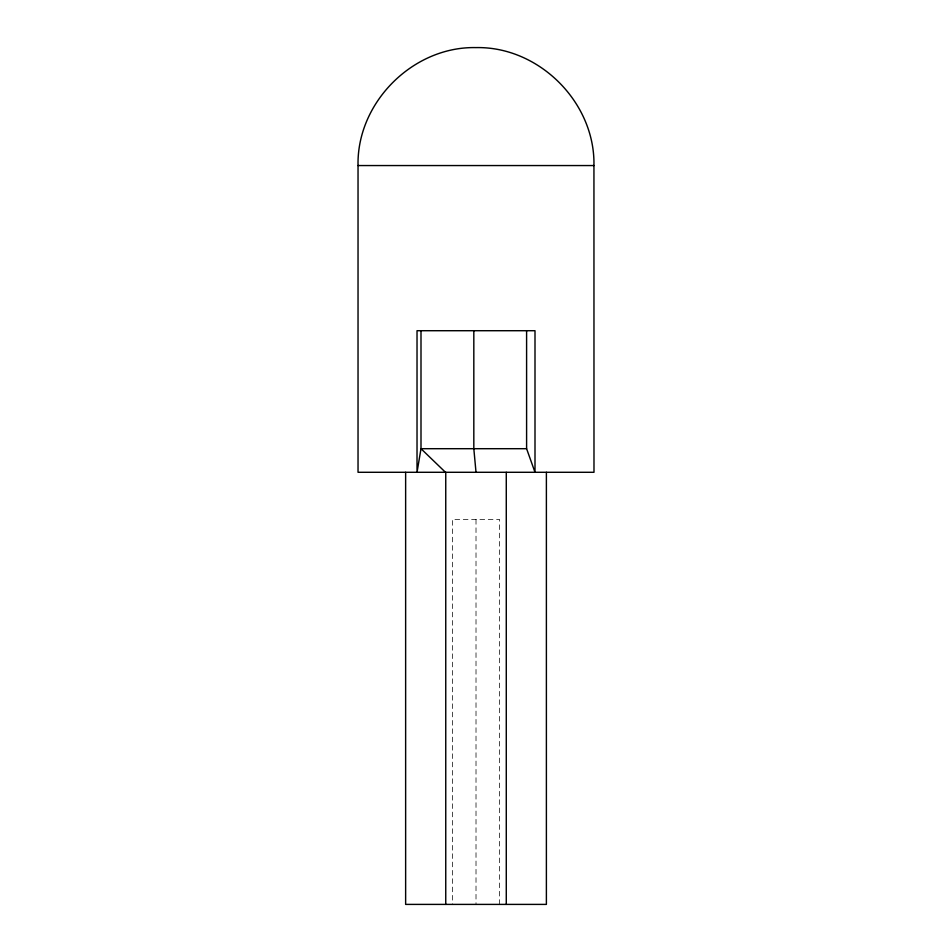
<?xml version="1.0" encoding="UTF-8"?>
<svg xmlns="http://www.w3.org/2000/svg" width="952" height="952" viewBox="0 0 952 952"><rect width="100%" height="100%" fill="white"/><g stroke="black" fill="none" stroke-linecap="round" stroke-linejoin="round"><path stroke-width="0.71" stroke-dasharray="4.76 3.57" d="M499.61 904.4L499.61 519.483L452.414 519.483L452.414 904.4M476.012 519.483L476.012 904.4"/><path stroke-width="1.43" d="M358.035 165.553C356.714 102.507 412.942 46.279 475.988 47.6C539.034 46.279 595.262 102.507 593.941 165.553L593.988 472.287L358.035 472.287L358.035 165.553L593.988 165.553M526.599 448.701L420.998 448.701L417.024 472.287L417.024 330.713L535 330.713L535 472.287L526.599 448.701L526.599 330.713M445.476 472.287L420.998 448.701L420.998 330.713M476.012 472.287L473.822 448.701L473.822 330.713M546.388 472.287L546.388 904.4L405.635 904.4L405.635 472.287M506.274 472.287L506.274 904.4M445.75 472.287L445.75 904.4"/></g></svg>
